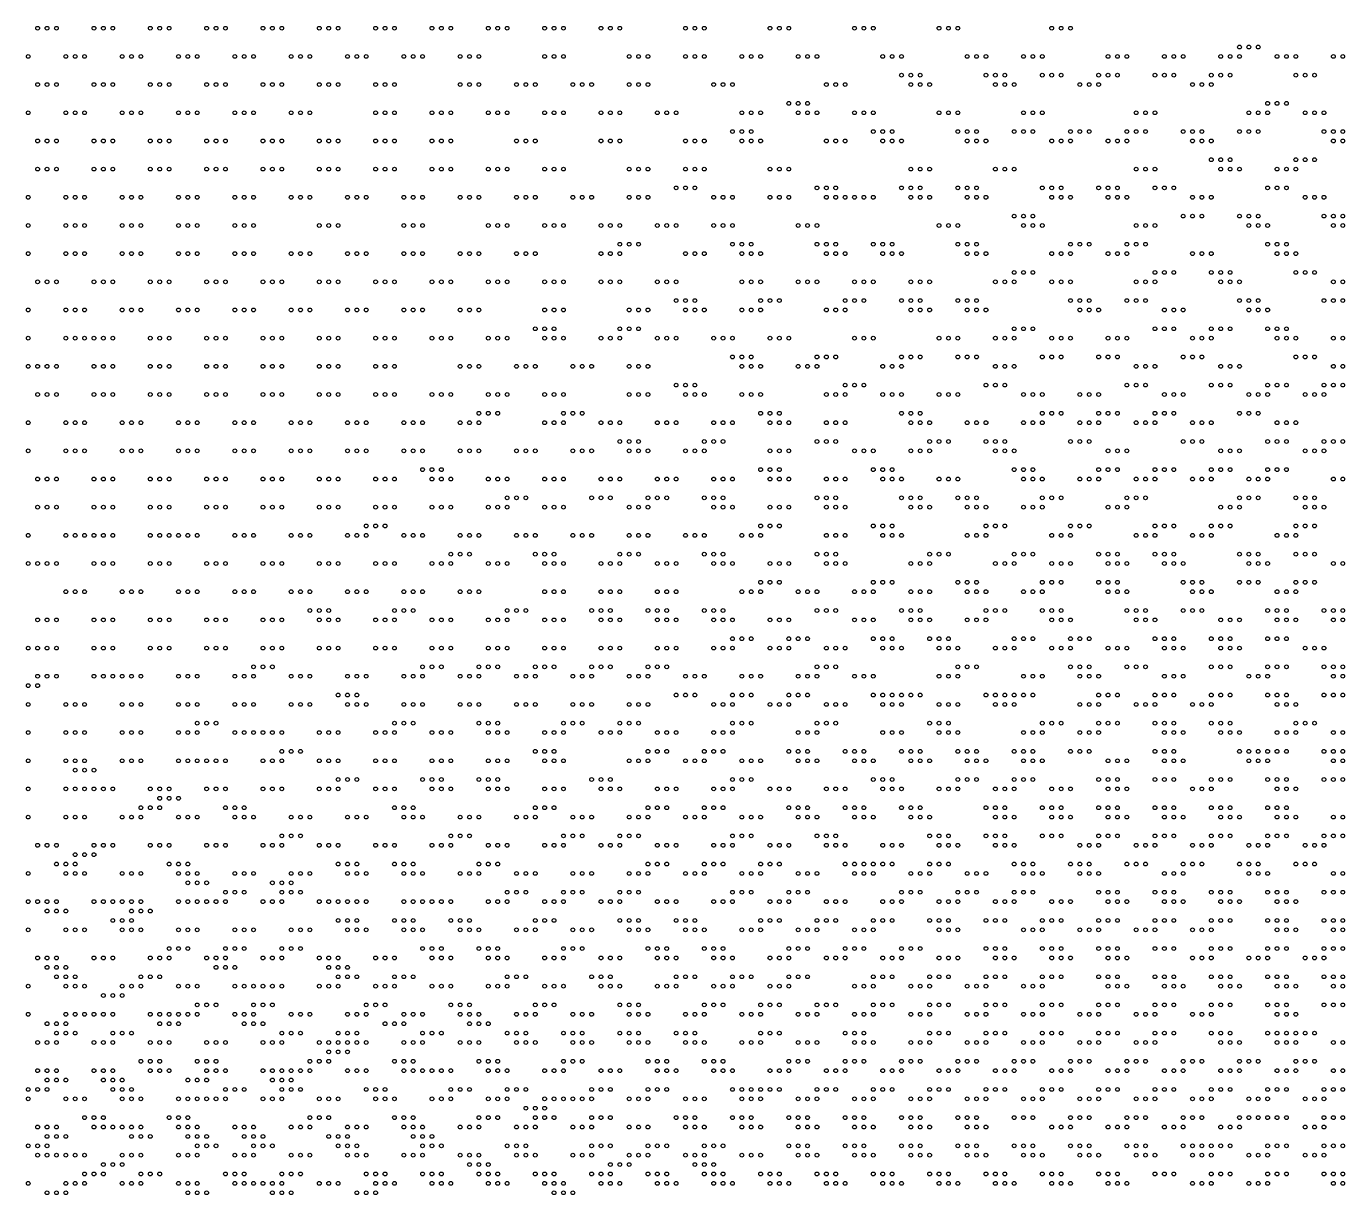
# Model space of a CAD drawing. Header units: millimetres. Extents: x 0 to 280, y 1 to 500.
# Drawn here: x 139.8 to 280.2, y 375.8 to 500.2 of the extents above; entities that cross this region are included whole.
import ezdxf

# ---------------------------------------------------------------- set-up
doc = ezdxf.new("R2010")
doc.units = ezdxf.units.MM
doc.layers.get('0').update_dxf_attribs({"linetype": 'CONTINUOUS'})

msp = doc.modelspace()

# ---------------------------------------------------------------- linework, layer by layer
for centre in [(141, 500), (142, 500), (143, 500), (147, 500), (148, 500), (149, 500), (153, 500), (154, 500), (155, 500), (159, 500), (160, 500), (161, 500), (165, 500), (166, 500), (167, 500), (171, 500), (172, 500), (173, 500), (177, 500), (178, 500), (179, 500), (183, 500), (184, 500), (185, 500), (189, 500), (190, 500), (191, 500), (195, 500), (196, 500), (197, 500), (201, 500), (202, 500), (203, 500), (210, 500), (211, 500), (212, 500), (219, 500), (220, 500), (221, 500), (228, 500), (229, 500), (230, 500), (237, 500), (238, 500), (239, 500), (249, 500), (250, 500), (251, 500), (140, 497), (144, 497), (145, 497), (146, 497), (150, 497), (151, 497), (152, 497), (156, 497), (157, 497), (158, 497), (162, 497), (163, 497), (164, 497), (168, 497), (169, 497), (170, 497), (174, 497), (175, 497), (176, 497), (180, 497), (181, 497), (182, 497), (186, 497), (187, 497), (188, 497), (195, 497), (196, 497), (197, 497), (204, 497), (205, 497), (206, 497), (210, 497), (211, 497), (212, 497), (216, 497), (217, 497), (218, 497), (222, 497), (223, 497), (224, 497), (231, 497), (232, 497), (233, 497), (240, 497), (241, 497), (242, 497), (246, 497), (247, 497), (248, 497), (255, 497), (256, 497), (257, 497), (261, 497), (262, 497), (263, 497), (267, 497), (268, 497), (269, 498), (269, 497), (270, 498), (271, 498), (273, 497), (274, 497), (275, 497), (279, 497), (280, 497), (233, 495), (234, 495), (235, 495), (242, 495), (243, 495), (244, 495), (248, 495), (249, 495), (250, 495), (254, 495), (255, 495), (256, 495), (260, 495), (261, 495), (262, 495), (266, 495), (267, 495), (268, 495), (275, 495), (276, 495), (277, 495), (141, 494), (142, 494), (143, 494), (147, 494), (148, 494), (149, 494), (153, 494), (154, 494), (155, 494), (159, 494), (160, 494), (161, 494), (165, 494), (166, 494), (167, 494), (171, 494), (172, 494), (173, 494), (177, 494), (178, 494), (179, 494), (186, 494), (187, 494), (188, 494), (192, 494), (193, 494), (194, 494), (198, 494), (199, 494), (200, 494), (204, 494), (205, 494), (206, 494), (213, 494), (214, 494), (215, 494), (225, 494), (226, 494), (227, 494), (234, 494), (235, 494), (236, 494), (243, 494), (244, 494), (245, 494), (252, 494), (253, 494), (254, 494), (264, 494), (265, 494), (266, 494), (221, 492), (222, 492), (223, 492), (272, 492), (273, 492), (274, 492), (140, 491), (144, 491), (145, 491), (146, 491), (150, 491), (151, 491), (152, 491), (156, 491), (157, 491), (158, 491), (162, 491), (163, 491), (164, 491), (168, 491), (169, 491), (170, 491), (177, 491), (178, 491), (179, 491), (183, 491), (184, 491), (185, 491), (189, 491), (190, 491), (191, 491), (195, 491), (196, 491), (197, 491), (201, 491), (202, 491), (203, 491), (207, 491), (208, 491), (209, 491), (216, 491), (217, 491), (218, 491), (222, 491), (223, 491), (224, 491), (228, 491), (229, 491), (230, 491), (237, 491), (238, 491), (239, 491), (246, 491), (247, 491), (248, 491), (258, 491), (259, 491), (260, 491), (270, 491), (271, 491), (272, 491), (276, 491), (277, 491), (278, 491), (215, 489), (216, 489), (217, 489), (230, 489), (231, 489), (232, 489), (239, 489), (240, 489), (241, 489), (245, 489), (246, 489), (247, 489), (251, 489), (252, 489), (253, 489), (257, 489), (258, 489), (259, 489), (263, 489), (264, 489), (265, 489), (269, 489), (270, 489), (271, 489), (278, 489), (279, 489), (280, 489), (141, 488), (142, 488), (143, 488), (147, 488), (148, 488), (149, 488), (153, 488), (154, 488), (155, 488), (159, 488), (160, 488), (161, 488), (165, 488), (166, 488), (167, 488), (171, 488), (172, 488), (173, 488), (177, 488), (178, 488), (179, 488), (183, 488), (184, 488), (185, 488), (192, 488), (193, 488), (194, 488), (201, 488), (202, 488), (203, 488), (210, 488), (211, 488), (212, 488), (216, 488), (217, 488), (218, 488), (225, 488), (226, 488), (227, 488), (231, 488), (232, 488), (233, 488), (240, 488), (241, 488), (242, 488), (249, 488), (250, 488), (251, 488), (255, 488), (256, 488), (257, 488), (264, 488), (265, 488), (266, 488), (279, 488), (280, 488), (266, 486), (267, 486), (268, 486), (275, 486), (276, 486), (277, 486), (141, 485), (142, 485), (143, 485), (147, 485), (148, 485), (149, 485), (153, 485), (154, 485), (155, 485), (159, 485), (160, 485), (161, 485), (165, 485), (166, 485), (167, 485), (171, 485), (172, 485), (173, 485), (177, 485), (178, 485), (179, 485), (183, 485), (184, 485), (185, 485), (189, 485), (190, 485), (191, 485), (195, 485), (196, 485), (197, 485), (204, 485), (205, 485), (206, 485), (210, 485), (211, 485), (212, 485), (219, 485), (220, 485), (221, 485), (234, 485), (235, 485), (236, 485), (243, 485), (244, 485), (245, 485), (258, 485), (259, 485), (260, 485), (267, 485), (268, 485), (269, 485), (273, 485), (274, 485), (275, 485), (209, 483), (210, 483), (211, 483), (224, 483), (225, 483), (226, 483), (233, 483), (234, 483), (235, 483), (239, 483), (240, 483), (241, 483), (248, 483), (249, 483), (250, 483), (254, 483), (255, 483), (256, 483), (260, 483), (261, 483), (262, 483), (272, 483), (273, 483), (274, 483), (140, 482), (144, 482), (145, 482), (146, 482), (150, 482), (151, 482), (152, 482), (156, 482), (157, 482), (158, 482), (162, 482), (163, 482), (164, 482), (168, 482), (169, 482), (170, 482), (174, 482), (175, 482), (176, 482), (180, 482), (181, 482), (182, 482), (186, 482), (187, 482), (188, 482), (192, 482), (193, 482), (194, 482), (198, 482), (199, 482), (200, 482), (204, 482), (205, 482), (206, 482), (213, 482), (214, 482), (215, 482), (219, 482), (220, 482), (221, 482), (225, 482), (226, 482), (227, 482), (228, 482), (229, 482), (230, 482), (234, 482), (235, 482), (236, 482), (240, 482), (241, 482), (242, 482), (249, 482), (250, 482), (251, 482), (255, 482), (256, 482), (257, 482), (264, 482), (265, 482), (266, 482), (276, 482), (277, 482), (278, 482), (245, 480), (246, 480), (247, 480), (263, 480), (264, 480), (265, 480), (269, 480), (270, 480), (271, 480), (278, 480), (279, 480), (280, 480), (140, 479), (144, 479), (145, 479), (146, 479), (150, 479), (151, 479), (152, 479), (156, 479), (157, 479), (158, 479), (162, 479), (163, 479), (164, 479), (171, 479), (172, 479), (173, 479), (180, 479), (181, 479), (182, 479), (189, 479), (190, 479), (191, 479), (195, 479), (196, 479), (197, 479), (201, 479), (202, 479), (203, 479), (207, 479), (208, 479), (209, 479), (213, 479), (214, 479), (215, 479), (222, 479), (223, 479), (224, 479), (237, 479), (238, 479), (239, 479), (246, 479), (247, 479), (248, 479), (258, 479), (259, 479), (260, 479), (270, 479), (271, 479), (272, 479), (279, 479), (280, 479), (140, 476), (144, 476), (145, 476), (146, 476), (150, 476), (151, 476), (152, 476), (156, 476), (157, 476), (158, 476), (162, 476), (163, 476), (164, 476), (168, 476), (169, 476), (170, 476), (174, 476), (175, 476), (176, 476), (180, 476), (181, 476), (182, 476), (186, 476), (187, 476), (188, 476), (192, 476), (193, 476), (194, 476), (201, 476), (202, 476), (203, 477), (203, 476), (204, 477), (205, 477), (210, 476), (211, 476), (212, 476), (215, 477), (216, 477), (216, 476), (217, 477), (217, 476), (218, 476), (224, 477), (225, 477), (225, 476), (226, 477), (226, 476), (227, 476), (230, 477), (231, 477), (231, 476), (232, 477), (232, 476), (233, 476), (239, 477), (240, 477), (240, 476), (241, 477), (241, 476), (242, 476), (249, 476), (250, 476), (251, 477), (251, 476), (252, 477), (253, 477), (255, 476), (256, 476), (257, 477), (257, 476), (258, 477), (259, 477), (264, 476), (265, 476), (266, 476), (272, 477), (273, 477), (273, 476), (274, 477), (274, 476), (275, 476), (141, 473), (142, 473), (143, 473), (147, 473), (148, 473), (149, 473), (153, 473), (154, 473), (155, 473), (159, 473), (160, 473), (161, 473), (165, 473), (166, 473), (167, 473), (171, 473), (172, 473), (173, 473), (177, 473), (178, 473), (179, 473), (183, 473), (184, 473), (185, 473), (189, 473), (190, 473), (191, 473), (195, 473), (196, 473), (197, 473), (201, 473), (202, 473), (203, 473), (207, 473), (208, 473), (209, 473), (216, 473), (217, 473), (218, 473), (222, 473), (223, 473), (224, 473), (228, 473), (229, 473), (230, 473), (234, 473), (235, 473), (236, 473), (243, 473), (244, 473), (245, 474), (245, 473), (246, 474), (247, 474), (249, 473), (250, 473), (251, 473), (258, 473), (259, 473), (260, 474), (260, 473), (261, 474), (262, 474), (266, 474), (267, 474), (267, 473), (268, 474), (268, 473), (269, 473), (275, 474), (276, 474), (277, 474), (279, 473), (280, 473), (209, 471), (210, 471), (211, 471), (218, 471), (219, 471), (220, 471), (227, 471), (228, 471), (229, 471), (233, 471), (234, 471), (235, 471), (239, 471), (240, 471), (241, 471), (251, 471), (252, 471), (253, 471), (257, 471), (258, 471), (259, 471), (269, 471), (270, 471), (271, 471), (278, 471), (279, 471), (280, 471), (140, 470), (144, 470), (145, 470), (146, 470), (150, 470), (151, 470), (152, 470), (156, 470), (157, 470), (158, 470), (162, 470), (163, 470), (164, 470), (168, 470), (169, 470), (170, 470), (174, 470), (175, 470), (176, 470), (180, 470), (181, 470), (182, 470), (186, 470), (187, 470), (188, 470), (195, 470), (196, 470), (197, 470), (204, 470), (205, 470), (206, 470), (210, 470), (211, 470), (212, 470), (216, 470), (217, 470), (218, 470), (225, 470), (226, 470), (227, 470), (234, 470), (235, 470), (236, 470), (240, 470), (241, 470), (242, 470), (252, 470), (253, 470), (254, 470), (261, 470), (262, 470), (263, 470), (270, 470), (271, 470), (272, 470), (194, 468), (195, 468), (196, 468), (203, 468), (204, 468), (205, 468), (245, 468), (246, 468), (247, 468), (260, 468), (261, 468), (262, 468), (266, 468), (267, 468), (268, 468), (272, 468), (273, 468), (274, 468), (140, 467), (144, 467), (145, 467), (146, 467), (147, 467), (148, 467), (149, 467), (153, 467), (154, 467), (155, 467), (159, 467), (160, 467), (161, 467), (165, 467), (166, 467), (167, 467), (171, 467), (172, 467), (173, 467), (177, 467), (178, 467), (179, 467), (183, 467), (184, 467), (185, 467), (189, 467), (190, 467), (191, 467), (195, 467), (196, 467), (197, 467), (201, 467), (202, 467), (203, 467), (207, 467), (208, 467), (209, 467), (213, 467), (214, 467), (215, 467), (219, 467), (220, 467), (221, 467), (228, 467), (229, 467), (230, 467), (237, 467), (238, 467), (239, 467), (243, 467), (244, 467), (245, 467), (249, 467), (250, 467), (251, 467), (255, 467), (256, 467), (257, 467), (264, 467), (265, 467), (266, 467), (273, 467), (274, 467), (275, 467), (279, 467), (280, 467), (215, 465), (216, 465), (217, 465), (224, 465), (225, 465), (226, 465), (233, 465), (234, 465), (235, 465), (239, 465), (240, 465), (241, 465), (248, 465), (249, 465), (250, 465), (254, 465), (255, 465), (256, 465), (263, 465), (264, 465), (265, 465), (275, 465), (276, 465), (277, 465), (140, 464), (141, 464), (142, 464), (143, 464), (147, 464), (148, 464), (149, 464), (153, 464), (154, 464), (155, 464), (159, 464), (160, 464), (161, 464), (165, 464), (166, 464), (167, 464), (171, 464), (172, 464), (173, 464), (177, 464), (178, 464), (179, 464), (186, 464), (187, 464), (188, 464), (192, 464), (193, 464), (194, 464), (198, 464), (199, 464), (200, 464), (204, 464), (205, 464), (206, 464), (216, 464), (217, 464), (218, 464), (222, 464), (223, 464), (224, 464), (231, 464), (232, 464), (233, 464), (243, 464), (244, 464), (245, 464), (258, 464), (259, 464), (260, 464), (267, 464), (268, 464), (269, 464), (279, 464), (280, 464), (209, 462), (210, 462), (211, 462), (227, 462), (228, 462), (229, 462), (242, 462), (243, 462), (244, 462), (257, 462), (258, 462), (259, 462), (266, 462), (267, 462), (268, 462), (272, 462), (273, 462), (274, 462), (278, 462), (279, 462), (280, 462), (141, 461), (142, 461), (143, 461), (147, 461), (148, 461), (149, 461), (153, 461), (154, 461), (155, 461), (159, 461), (160, 461), (161, 461), (165, 461), (166, 461), (167, 461), (171, 461), (172, 461), (173, 461), (177, 461), (178, 461), (179, 461), (183, 461), (184, 461), (185, 461), (189, 461), (190, 461), (191, 461), (195, 461), (196, 461), (197, 461), (204, 461), (205, 461), (206, 461), (210, 461), (211, 461), (212, 461), (216, 461), (217, 461), (218, 461), (225, 461), (226, 461), (227, 461), (231, 461), (232, 461), (233, 461), (237, 461), (238, 461), (239, 461), (246, 461), (247, 461), (248, 461), (252, 461), (253, 461), (254, 461), (261, 461), (262, 461), (263, 461), (270, 461), (271, 461), (272, 461), (276, 461), (277, 461), (278, 461), (188, 459), (189, 459), (190, 459), (197, 459), (198, 459), (199, 459), (218, 459), (219, 459), (220, 459), (233, 459), (234, 459), (235, 459), (248, 459), (249, 459), (250, 459), (254, 459), (255, 459), (256, 459), (260, 459), (261, 459), (262, 459), (269, 459), (270, 459), (271, 459), (140, 458), (144, 458), (145, 458), (146, 458), (150, 458), (151, 458), (152, 458), (156, 458), (157, 458), (158, 458), (162, 458), (163, 458), (164, 458), (168, 458), (169, 458), (170, 458), (174, 458), (175, 458), (176, 458), (180, 458), (181, 458), (182, 458), (186, 458), (187, 458), (188, 458), (195, 458), (196, 458), (197, 458), (201, 458), (202, 458), (203, 458), (207, 458), (208, 458), (209, 458), (213, 458), (214, 458), (215, 458), (219, 458), (220, 458), (221, 458), (225, 458), (226, 458), (227, 458), (234, 458), (235, 458), (236, 458), (240, 458), (241, 458), (242, 458), (246, 458), (247, 458), (248, 458), (252, 458), (253, 458), (254, 458), (258, 458), (259, 458), (260, 458), (264, 458), (265, 458), (266, 458), (273, 458), (274, 458), (275, 458), (140, 455), (144, 455), (145, 455), (146, 455), (150, 455), (151, 455), (152, 455), (156, 455), (157, 455), (158, 455), (162, 455), (163, 455), (164, 455), (168, 455), (169, 455), (170, 455), (174, 455), (175, 455), (176, 455), (180, 455), (181, 455), (182, 455), (186, 455), (187, 455), (188, 455), (192, 455), (193, 455), (194, 455), (198, 455), (199, 455), (200, 455), (203, 456), (204, 456), (204, 455), (205, 456), (205, 455), (206, 455), (210, 455), (211, 455), (212, 456), (212, 455), (213, 456), (214, 456), (219, 455), (220, 455), (221, 455), (224, 456), (225, 456), (226, 456), (228, 455), (229, 455), (230, 455), (234, 455), (235, 455), (236, 456), (236, 455), (237, 456), (238, 456), (242, 456), (243, 456), (243, 455), (244, 456), (244, 455), (245, 455), (251, 456), (252, 456), (253, 456), (255, 455), (256, 455), (257, 455), (263, 456), (264, 456), (265, 456), (267, 455), (268, 455), (269, 455), (272, 456), (273, 456), (274, 456), (276, 455), (277, 455), (278, 456), (278, 455), (279, 456), (280, 456), (141, 452), (142, 452), (143, 452), (147, 452), (148, 452), (149, 452), (153, 452), (154, 452), (155, 452), (159, 452), (160, 452), (161, 452), (165, 452), (166, 452), (167, 452), (171, 452), (172, 452), (173, 452), (177, 452), (178, 452), (179, 452), (182, 453), (183, 453), (183, 452), (184, 453), (184, 452), (185, 452), (189, 452), (190, 452), (191, 452), (195, 452), (196, 452), (197, 452), (201, 452), (202, 452), (203, 452), (207, 452), (208, 452), (209, 452), (213, 452), (214, 452), (215, 452), (218, 453), (219, 453), (219, 452), (220, 453), (220, 452), (221, 452), (225, 452), (226, 452), (227, 452), (230, 453), (231, 453), (231, 452), (232, 453), (232, 452), (233, 452), (237, 452), (238, 452), (239, 452), (245, 453), (246, 453), (246, 452), (247, 453), (247, 452), (248, 452), (252, 452), (253, 452), (254, 453), (254, 452), (255, 453), (256, 453), (258, 452), (259, 452), (260, 453), (260, 452), (261, 453), (262, 453), (264, 452), (265, 452), (266, 453), (266, 452), (267, 453), (268, 453), (270, 452), (271, 452), (272, 453), (272, 452), (273, 453), (274, 453), (279, 452), (280, 452), (191, 450), (192, 450), (193, 450), (200, 450), (201, 450), (202, 450), (206, 450), (207, 450), (208, 450), (212, 450), (213, 450), (214, 450), (224, 450), (225, 450), (226, 450), (233, 450), (234, 450), (235, 450), (239, 450), (240, 450), (241, 450), (248, 450), (249, 450), (250, 450), (257, 450), (258, 450), (259, 450), (269, 450), (270, 450), (271, 450), (275, 450), (276, 450), (277, 450), (141, 449), (142, 449), (143, 449), (147, 449), (148, 449), (149, 449), (153, 449), (154, 449), (155, 449), (159, 449), (160, 449), (161, 449), (165, 449), (166, 449), (167, 449), (171, 449), (172, 449), (173, 449), (177, 449), (178, 449), (179, 449), (183, 449), (184, 449), (185, 449), (189, 449), (190, 449), (191, 449), (195, 449), (196, 449), (197, 449), (204, 449), (205, 449), (206, 449), (213, 449), (214, 449), (215, 449), (219, 449), (220, 449), (221, 449), (225, 449), (226, 449), (227, 449), (234, 449), (235, 449), (236, 449), (240, 449), (241, 449), (242, 449), (246, 449), (247, 449), (248, 449), (255, 449), (256, 449), (257, 449), (267, 449), (268, 449), (269, 449), (276, 449), (277, 449), (278, 449), (176, 447), (177, 447), (178, 447), (218, 447), (219, 447), (220, 447), (230, 447), (231, 447), (232, 447), (242, 447), (243, 447), (244, 447), (251, 447), (252, 447), (253, 447), (260, 447), (261, 447), (262, 447), (266, 447), (267, 447), (268, 447), (275, 447), (276, 447), (277, 447), (140, 446), (144, 446), (145, 446), (146, 446), (147, 446), (148, 446), (149, 446), (153, 446), (154, 446), (155, 446), (156, 446), (157, 446), (158, 446), (162, 446), (163, 446), (164, 446), (168, 446), (169, 446), (170, 446), (174, 446), (175, 446), (176, 446), (180, 446), (181, 446), (182, 446), (186, 446), (187, 446), (188, 446), (192, 446), (193, 446), (194, 446), (198, 446), (199, 446), (200, 446), (204, 446), (205, 446), (206, 446), (210, 446), (211, 446), (212, 446), (216, 446), (217, 446), (218, 446), (225, 446), (226, 446), (227, 446), (231, 446), (232, 446), (233, 446), (240, 446), (241, 446), (242, 446), (249, 446), (250, 446), (251, 446), (258, 446), (259, 446), (260, 446), (264, 446), (265, 446), (266, 446), (273, 446), (274, 446), (275, 446), (185, 444), (186, 444), (187, 444), (194, 444), (195, 444), (196, 444), (203, 444), (204, 444), (205, 444), (212, 444), (213, 444), (214, 444), (224, 444), (225, 444), (226, 444), (236, 444), (237, 444), (238, 444), (245, 444), (246, 444), (247, 444), (254, 444), (255, 444), (256, 444), (260, 444), (261, 444), (262, 444), (269, 444), (270, 444), (271, 444), (275, 444), (276, 444), (277, 444), (140, 443), (141, 443), (142, 443), (143, 443), (147, 443), (148, 443), (149, 443), (153, 443), (154, 443), (155, 443), (159, 443), (160, 443), (161, 443), (165, 443), (166, 443), (167, 443), (171, 443), (172, 443), (173, 443), (177, 443), (178, 443), (179, 443), (183, 443), (184, 443), (185, 443), (189, 443), (190, 443), (191, 443), (195, 443), (196, 443), (197, 443), (201, 443), (202, 443), (203, 443), (207, 443), (208, 443), (209, 443), (213, 443), (214, 443), (215, 443), (219, 443), (220, 443), (221, 443), (225, 443), (226, 443), (227, 443), (234, 443), (235, 443), (236, 443), (243, 443), (244, 443), (245, 443), (249, 443), (250, 443), (251, 443), (255, 443), (256, 443), (257, 443), (261, 443), (262, 443), (263, 443), (270, 443), (271, 443), (272, 443), (279, 443), (280, 443), (218, 441), (219, 441), (220, 441), (230, 441), (231, 441), (232, 441), (239, 441), (240, 441), (241, 441), (248, 441), (249, 441), (250, 441), (254, 441), (255, 441), (256, 441), (263, 441), (264, 441), (265, 441), (269, 441), (270, 441), (271, 441), (275, 441), (276, 441), (277, 441), (144, 440), (145, 440), (146, 440), (150, 440), (151, 440), (152, 440), (156, 440), (157, 440), (158, 440), (162, 440), (163, 440), (164, 440), (168, 440), (169, 440), (170, 440), (174, 440), (175, 440), (176, 440), (180, 440), (181, 440), (182, 440), (186, 440), (187, 440), (188, 440), (195, 440), (196, 440), (197, 440), (201, 440), (202, 440), (203, 440), (207, 440), (208, 440), (209, 440), (216, 440), (217, 440), (218, 440), (222, 440), (223, 440), (224, 440), (228, 440), (229, 440), (230, 440), (234, 440), (235, 440), (236, 440), (240, 440), (241, 440), (242, 440), (246, 440), (247, 440), (248, 440), (255, 440), (256, 440), (257, 440), (264, 440), (265, 440), (266, 440), (273, 440), (274, 440), (275, 440), (170, 438), (171, 438), (172, 438), (179, 438), (180, 438), (181, 438), (191, 438), (192, 438), (193, 438), (200, 438), (201, 438), (202, 438), (206, 438), (207, 438), (208, 438), (212, 438), (213, 438), (214, 438), (224, 438), (225, 438), (226, 438), (233, 438), (234, 438), (235, 438), (242, 438), (243, 438), (244, 438), (248, 438), (249, 438), (250, 438), (257, 438), (258, 438), (259, 438), (263, 438), (264, 438), (265, 438), (272, 438), (273, 438), (274, 438), (278, 438), (279, 438), (280, 438), (141, 437), (142, 437), (143, 437), (147, 437), (148, 437), (149, 437), (153, 437), (154, 437), (155, 437), (159, 437), (160, 437), (161, 437), (165, 437), (166, 437), (167, 437), (171, 437), (172, 437), (173, 437), (177, 437), (178, 437), (179, 437), (183, 437), (184, 437), (185, 437), (189, 437), (190, 437), (191, 437), (195, 437), (196, 437), (197, 437), (201, 437), (202, 437), (203, 437), (207, 437), (208, 437), (209, 437), (213, 437), (214, 437), (215, 437), (219, 437), (220, 437), (221, 437), (228, 437), (229, 437), (230, 437), (234, 437), (235, 437), (236, 437), (240, 437), (241, 437), (242, 437), (249, 437), (250, 437), (251, 437), (258, 437), (259, 437), (260, 437), (267, 437), (268, 437), (269, 437), (273, 437), (274, 437), (275, 437), (279, 437), (280, 437), (140, 434), (141, 434), (142, 434), (143, 434), (147, 434), (148, 434), (149, 434), (153, 434), (154, 434), (155, 434), (159, 434), (160, 434), (161, 434), (165, 434), (166, 434), (167, 434), (171, 434), (172, 434), (173, 434), (177, 434), (178, 434), (179, 434), (183, 434), (184, 434), (185, 434), (189, 434), (190, 434), (191, 434), (195, 434), (196, 434), (197, 434), (201, 434), (202, 434), (203, 434), (207, 434), (208, 434), (209, 434), (213, 434), (214, 434), (215, 435), (215, 434), (216, 435), (217, 435), (219, 434), (220, 434), (221, 435), (221, 434), (222, 435), (223, 435), (225, 434), (226, 434), (227, 434), (230, 435), (231, 435), (231, 434), (232, 435), (232, 434), (233, 434), (236, 435), (237, 435), (237, 434), (238, 435), (238, 434), (239, 434), (243, 434), (244, 434), (245, 435), (245, 434), (246, 435), (247, 435), (249, 434), (250, 434), (251, 435), (251, 434), (252, 435), (253, 435), (255, 434), (256, 434), (257, 434), (260, 435), (261, 435), (261, 434), (262, 435), (262, 434), (263, 434), (266, 435), (267, 435), (267, 434), (268, 435), (268, 434), (269, 434), (272, 435), (273, 435), (274, 435), (276, 434), (277, 434), (278, 434), (141, 431), (142, 431), (143, 431), (147, 431), (148, 431), (149, 431), (150, 431), (151, 431), (152, 431), (156, 431), (157, 431), (158, 431), (162, 431), (163, 431), (164, 432), (164, 431), (165, 432), (166, 432), (168, 431), (169, 431), (170, 431), (174, 431), (175, 431), (176, 431), (180, 431), (181, 431), (182, 432), (182, 431), (183, 432), (184, 432), (186, 431), (187, 431), (188, 432), (188, 431), (189, 432), (190, 432), (192, 431), (193, 431), (194, 432), (194, 431), (195, 432), (196, 432), (198, 431), (199, 431), (200, 432), (200, 431), (201, 432), (202, 432), (204, 431), (205, 431), (206, 432), (206, 431), (207, 432), (208, 432), (210, 431), (211, 431), (212, 431), (216, 431), (217, 431), (218, 431), (222, 431), (223, 431), (224, 432), (224, 431), (225, 432), (226, 432), (228, 431), (229, 431), (230, 431), (237, 431), (238, 431), (239, 432), (239, 431), (240, 432), (241, 432), (246, 431), (247, 431), (248, 431), (251, 432), (252, 432), (252, 431), (253, 432), (253, 431), (254, 431), (257, 432), (258, 432), (259, 432), (261, 431), (262, 431), (263, 431), (266, 432), (267, 432), (268, 432), (270, 431), (271, 431), (272, 432), (272, 431), (273, 432), (274, 432), (278, 432), (279, 432), (279, 431), (280, 432), (280, 431), (140, 430), (141, 430), (173, 429), (174, 429), (175, 429), (209, 429), (210, 429), (211, 429), (215, 429), (216, 429), (217, 429), (221, 429), (222, 429), (223, 429), (230, 429), (231, 429), (232, 429), (233, 429), (234, 429), (235, 429), (242, 429), (243, 429), (244, 429), (245, 429), (246, 429), (247, 429), (254, 429), (255, 429), (256, 429), (260, 429), (261, 429), (262, 429), (266, 429), (267, 429), (268, 429), (272, 429), (273, 429), (274, 429), (278, 429), (279, 429), (280, 429), (140, 428), (144, 428), (145, 428), (146, 428), (150, 428), (151, 428), (152, 428), (156, 428), (157, 428), (158, 428), (162, 428), (163, 428), (164, 428), (168, 428), (169, 428), (170, 428), (174, 428), (175, 428), (176, 428), (180, 428), (181, 428), (182, 428), (186, 428), (187, 428), (188, 428), (192, 428), (193, 428), (194, 428), (198, 428), (199, 428), (200, 428), (204, 428), (205, 428), (206, 428), (213, 428), (214, 428), (215, 428), (219, 428), (220, 428), (221, 428), (225, 428), (226, 428), (227, 428), (231, 428), (232, 428), (233, 428), (237, 428), (238, 428), (239, 428), (243, 428), (244, 428), (245, 428), (252, 428), (253, 428), (254, 428), (258, 428), (259, 428), (260, 428), (264, 428), (265, 428), (266, 428), (273, 428), (274, 428), (275, 428), (158, 426), (159, 426), (160, 426), (179, 426), (180, 426), (181, 426), (188, 426), (189, 426), (190, 426), (197, 426), (198, 426), (199, 426), (203, 426), (204, 426), (205, 426), (215, 426), (216, 426), (217, 426), (224, 426), (225, 426), (226, 426), (236, 426), (237, 426), (238, 426), (248, 426), (249, 426), (250, 426), (254, 426), (255, 426), (256, 426), (260, 426), (261, 426), (262, 426), (266, 426), (267, 426), (268, 426), (275, 426), (276, 426), (277, 426), (140, 425), (144, 425), (145, 425), (146, 425), (150, 425), (151, 425), (152, 425), (156, 425), (157, 425), (158, 425), (162, 425), (163, 425), (164, 425), (165, 425), (166, 425), (167, 425), (171, 425), (172, 425), (173, 425), (177, 425), (178, 425), (179, 425), (183, 425), (184, 425), (185, 425), (189, 425), (190, 425), (191, 425), (195, 425), (196, 425), (197, 425), (201, 425), (202, 425), (203, 425), (207, 425), (208, 425), (209, 425), (213, 425), (214, 425), (215, 425), (222, 425), (223, 425), (224, 425), (231, 425), (232, 425), (233, 425), (237, 425), (238, 425), (239, 425), (246, 425), (247, 425), (248, 425), (252, 425), (253, 425), (254, 425), (261, 425), (262, 425), (263, 425), (267, 425), (268, 425), (269, 425), (273, 425), (274, 425), (275, 425), (279, 425), (280, 425), (167, 423), (168, 423), (169, 423), (194, 423), (195, 423), (196, 423), (206, 423), (207, 423), (208, 423), (212, 423), (213, 423), (214, 423), (221, 423), (222, 423), (223, 423), (227, 423), (228, 423), (229, 423), (233, 423), (234, 423), (235, 423), (239, 423), (240, 423), (241, 423), (245, 423), (246, 423), (247, 423), (251, 423), (252, 423), (253, 423), (260, 423), (261, 423), (262, 423), (269, 423), (270, 423), (271, 423), (272, 423), (273, 423), (274, 423), (278, 423), (279, 423), (280, 423), (140, 422), (144, 422), (145, 422), (145, 421), (146, 422), (146, 421), (147, 421), (150, 422), (151, 422), (152, 422), (156, 422), (157, 422), (158, 422), (159, 422), (160, 422), (161, 422), (165, 422), (166, 422), (167, 422), (171, 422), (172, 422), (173, 422), (177, 422), (178, 422), (179, 422), (183, 422), (184, 422), (185, 422), (189, 422), (190, 422), (191, 422), (195, 422), (196, 422), (197, 422), (204, 422), (205, 422), (206, 422), (210, 422), (211, 422), (212, 422), (216, 422), (217, 422), (218, 422), (222, 422), (223, 422), (224, 422), (228, 422), (229, 422), (230, 422), (234, 422), (235, 422), (236, 422), (240, 422), (241, 422), (242, 422), (246, 422), (247, 422), (248, 422), (255, 422), (256, 422), (257, 422), (261, 422), (262, 422), (263, 422), (270, 422), (271, 422), (272, 422), (279, 422), (280, 422), (173, 420), (174, 420), (175, 420), (182, 420), (183, 420), (184, 420), (188, 420), (189, 420), (190, 420), (200, 420), (201, 420), (202, 420), (215, 420), (216, 420), (217, 420), (230, 420), (231, 420), (232, 420), (239, 420), (240, 420), (241, 420), (245, 420), (246, 420), (247, 420), (254, 420), (255, 420), (256, 420), (260, 420), (261, 420), (262, 420), (266, 420), (267, 420), (268, 420), (272, 420), (273, 420), (274, 420), (278, 420), (279, 420), (280, 420), (140, 419), (144, 419), (145, 419), (146, 419), (147, 419), (148, 419), (149, 419), (153, 419), (154, 419), (155, 419), (159, 419), (160, 419), (161, 419), (165, 419), (166, 419), (167, 419), (171, 419), (172, 419), (173, 419), (177, 419), (178, 419), (179, 419), (183, 419), (184, 419), (185, 419), (189, 419), (190, 419), (191, 419), (195, 419), (196, 419), (197, 419), (201, 419), (202, 419), (203, 419), (207, 419), (208, 419), (209, 419), (213, 419), (214, 419), (215, 419), (219, 419), (220, 419), (221, 419), (225, 419), (226, 419), (227, 419), (231, 419), (232, 419), (233, 419), (237, 419), (238, 419), (239, 419), (243, 419), (244, 419), (245, 419), (249, 419), (250, 419), (251, 419), (255, 419), (256, 419), (257, 419), (264, 419), (265, 419), (266, 419), (273, 419), (274, 419), (275, 419), (152, 417), (153, 417), (154, 418), (154, 417), (155, 418), (156, 418), (161, 417), (162, 417), (163, 417), (179, 417), (180, 417), (181, 417), (194, 417), (195, 417), (196, 417), (206, 417), (207, 417), (208, 417), (212, 417), (213, 417), (214, 417), (221, 417), (222, 417), (223, 417), (227, 417), (228, 417), (229, 417), (233, 417), (234, 417), (235, 417), (242, 417), (243, 417), (244, 417), (248, 417), (249, 417), (250, 417), (254, 417), (255, 417), (256, 417), (260, 417), (261, 417), (262, 417), (266, 417), (267, 417), (268, 417), (272, 417), (273, 417), (274, 417), (140, 416), (144, 416), (145, 416), (146, 416), (150, 416), (151, 416), (152, 416), (156, 416), (157, 416), (158, 416), (162, 416), (163, 416), (164, 416), (168, 416), (169, 416), (170, 416), (174, 416), (175, 416), (176, 416), (180, 416), (181, 416), (182, 416), (186, 416), (187, 416), (188, 416), (192, 416), (193, 416), (194, 416), (198, 416), (199, 416), (200, 416), (204, 416), (205, 416), (206, 416), (210, 416), (211, 416), (212, 416), (216, 416), (217, 416), (218, 416), (222, 416), (223, 416), (224, 416), (228, 416), (229, 416), (230, 416), (234, 416), (235, 416), (236, 416), (243, 416), (244, 416), (245, 416), (249, 416), (250, 416), (251, 416), (255, 416), (256, 416), (257, 416), (261, 416), (262, 416), (263, 416), (267, 416), (268, 416), (269, 416), (273, 416), (274, 416), (275, 416), (279, 416), (280, 416), (167, 414), (168, 414), (169, 414), (185, 414), (186, 414), (187, 414), (197, 414), (198, 414), (199, 414), (203, 414), (204, 414), (205, 414), (215, 414), (216, 414), (217, 414), (224, 414), (225, 414), (226, 414), (236, 414), (237, 414), (238, 414), (242, 414), (243, 414), (244, 414), (248, 414), (249, 414), (250, 414), (254, 414), (255, 414), (256, 414), (260, 414), (261, 414), (262, 414), (266, 414), (267, 414), (268, 414), (272, 414), (273, 414), (274, 414), (278, 414), (279, 414), (280, 414), (141, 413), (142, 413), (143, 413), (147, 413), (148, 413), (149, 413), (153, 413), (154, 413), (155, 413), (159, 413), (160, 413), (161, 413), (165, 413), (166, 413), (167, 413), (171, 413), (172, 413), (173, 413), (177, 413), (178, 413), (179, 413), (183, 413), (184, 413), (185, 413), (189, 413), (190, 413), (191, 413), (195, 413), (196, 413), (197, 413), (201, 413), (202, 413), (203, 413), (207, 413), (208, 413), (209, 413), (213, 413), (214, 413), (215, 413), (219, 413), (220, 413), (221, 413), (225, 413), (226, 413), (227, 413), (231, 413), (232, 413), (233, 413), (237, 413), (238, 413), (239, 413), (243, 413), (244, 413), (245, 413), (252, 413), (253, 413), (254, 413), (258, 413), (259, 413), (260, 413), (264, 413), (265, 413), (266, 413), (270, 413), (271, 413), (272, 413), (276, 413), (277, 413), (278, 413), (145, 412), (146, 412), (147, 412), (140, 410), (143, 411), (144, 411), (144, 410), (145, 411), (145, 410), (146, 410), (150, 410), (151, 410), (152, 410), (155, 411), (156, 411), (156, 410), (157, 411), (157, 410), (158, 410), (162, 410), (163, 410), (164, 410), (168, 410), (169, 410), (170, 410), (173, 411), (174, 411), (174, 410), (175, 411), (175, 410), (176, 410), (179, 411), (180, 411), (180, 410), (181, 411), (181, 410), (182, 410), (186, 410), (187, 410), (188, 411), (188, 410), (189, 411), (190, 411), (192, 410), (193, 410), (194, 410), (198, 410), (199, 410), (200, 410), (204, 410), (205, 410), (206, 411), (206, 410), (207, 411), (208, 411), (210, 410), (211, 410), (212, 411), (212, 410), (213, 411), (214, 411), (216, 410), (217, 410), (218, 411), (218, 410), (219, 411), (220, 411), (222, 410), (223, 410), (224, 410), (227, 411), (228, 411), (228, 410), (229, 411), (229, 410), (230, 411), (230, 410), (231, 411), (232, 411), (234, 410), (235, 410), (236, 411), (236, 410), (237, 411), (238, 411), (240, 410), (241, 410), (242, 410), (245, 411), (246, 411), (246, 410), (247, 411), (247, 410), (248, 410), (251, 411), (252, 411), (252, 410), (253, 411), (253, 410), (254, 410), (257, 411), (258, 411), (259, 411), (261, 410), (262, 410), (263, 411), (263, 410), (264, 411), (265, 411), (269, 411), (270, 411), (270, 410), (271, 411), (271, 410), (272, 410), (275, 411), (276, 411), (277, 411), (279, 410), (280, 410), (157, 409), (158, 409), (159, 409), (166, 409), (167, 409), (168, 409), (140, 407), (141, 407), (142, 407), (143, 407), (147, 407), (148, 407), (149, 407), (150, 407), (151, 407), (152, 407), (156, 407), (157, 407), (158, 407), (159, 407), (160, 407), (161, 408), (161, 407), (162, 408), (163, 408), (165, 407), (166, 407), (167, 408), (167, 407), (168, 408), (169, 408), (171, 407), (172, 407), (173, 407), (174, 407), (175, 407), (176, 407), (180, 407), (181, 407), (182, 407), (183, 407), (184, 407), (185, 407), (189, 407), (190, 407), (191, 408), (191, 407), (192, 408), (193, 408), (195, 407), (196, 407), (197, 408), (197, 407), (198, 408), (199, 408), (201, 407), (202, 407), (203, 408), (203, 407), (204, 408), (205, 408), (207, 407), (208, 407), (209, 407), (213, 407), (214, 407), (215, 408), (215, 407), (216, 408), (217, 408), (219, 407), (220, 407), (221, 408), (221, 407), (222, 408), (223, 408), (225, 407), (226, 407), (227, 407), (231, 407), (232, 407), (233, 408), (233, 407), (234, 408), (235, 408), (237, 407), (238, 407), (239, 408), (239, 407), (240, 408), (241, 408), (243, 407), (244, 407), (245, 408), (245, 407), (246, 408), (247, 408), (249, 407), (250, 407), (251, 407), (254, 408), (255, 408), (255, 407), (256, 408), (256, 407), (257, 407), (260, 408), (261, 408), (261, 407), (262, 408), (262, 407), (263, 407), (266, 408), (267, 408), (267, 407), (268, 408), (268, 407), (269, 407), (272, 408), (273, 408), (273, 407), (274, 408), (274, 407), (275, 407), (278, 408), (279, 408), (280, 408), (142, 406), (143, 406), (144, 406), (151, 406), (152, 406), (153, 406), (149, 405), (150, 405), (151, 405), (173, 405), (174, 405), (175, 405), (179, 405), (180, 405), (181, 405), (185, 405), (186, 405), (187, 405), (194, 405), (195, 405), (196, 405), (203, 405), (204, 405), (205, 405), (209, 405), (210, 405), (211, 405), (218, 405), (219, 405), (220, 405), (224, 405), (225, 405), (226, 405), (230, 405), (231, 405), (232, 405), (236, 405), (237, 405), (238, 405), (242, 405), (243, 405), (244, 405), (248, 405), (249, 405), (250, 405), (254, 405), (255, 405), (256, 405), (260, 405), (261, 405), (262, 405), (266, 405), (267, 405), (268, 405), (272, 405), (273, 405), (274, 405), (278, 405), (279, 405), (280, 405), (140, 404), (144, 404), (145, 404), (146, 404), (150, 404), (151, 404), (152, 404), (156, 404), (157, 404), (158, 404), (162, 404), (163, 404), (164, 404), (168, 404), (169, 404), (170, 404), (174, 404), (175, 404), (176, 404), (180, 404), (181, 404), (182, 404), (186, 404), (187, 404), (188, 404), (192, 404), (193, 404), (194, 404), (198, 404), (199, 404), (200, 404), (204, 404), (205, 404), (206, 404), (210, 404), (211, 404), (212, 404), (216, 404), (217, 404), (218, 404), (222, 404), (223, 404), (224, 404), (228, 404), (229, 404), (230, 404), (237, 404), (238, 404), (239, 404), (246, 404), (247, 404), (248, 404), (252, 404), (253, 404), (254, 404), (258, 404), (259, 404), (260, 404), (264, 404), (265, 404), (266, 404), (273, 404), (274, 404), (275, 404), (279, 404), (280, 404), (155, 402), (156, 402), (157, 402), (161, 402), (162, 402), (163, 402), (167, 402), (168, 402), (169, 402), (182, 402), (183, 402), (184, 402), (188, 402), (189, 402), (190, 402), (197, 402), (198, 402), (199, 402), (206, 402), (207, 402), (208, 402), (212, 402), (213, 402), (214, 402), (221, 402), (222, 402), (223, 402), (227, 402), (228, 402), (229, 402), (233, 402), (234, 402), (235, 402), (242, 402), (243, 402), (244, 402), (248, 402), (249, 402), (250, 402), (254, 402), (255, 402), (256, 402), (260, 402), (261, 402), (262, 402), (266, 402), (267, 402), (268, 402), (272, 402), (273, 402), (274, 402), (278, 402), (279, 402), (280, 402), (141, 401), (142, 401), (142, 400), (143, 401), (143, 400), (144, 400), (147, 401), (148, 401), (149, 401), (153, 401), (154, 401), (155, 401), (159, 401), (160, 401), (160, 400), (161, 401), (161, 400), (162, 400), (165, 401), (166, 401), (167, 401), (171, 401), (172, 401), (172, 400), (173, 401), (173, 400), (174, 400), (177, 401), (178, 401), (179, 401), (183, 401), (184, 401), (185, 401), (189, 401), (190, 401), (191, 401), (195, 401), (196, 401), (197, 401), (201, 401), (202, 401), (203, 401), (207, 401), (208, 401), (209, 401), (213, 401), (214, 401), (215, 401), (219, 401), (220, 401), (221, 401), (225, 401), (226, 401), (227, 401), (231, 401), (232, 401), (233, 401), (237, 401), (238, 401), (239, 401), (243, 401), (244, 401), (245, 401), (249, 401), (250, 401), (251, 401), (255, 401), (256, 401), (257, 401), (264, 401), (265, 401), (266, 401), (270, 401), (271, 401), (272, 401), (276, 401), (277, 401), (278, 401), (143, 399), (144, 399), (145, 399), (152, 399), (153, 399), (154, 399), (173, 399), (174, 399), (175, 399), (179, 399), (180, 399), (181, 399), (191, 399), (192, 399), (193, 399), (200, 399), (201, 399), (202, 399), (209, 399), (210, 399), (211, 399), (215, 399), (216, 399), (217, 399), (221, 399), (222, 399), (223, 399), (230, 399), (231, 399), (232, 399), (236, 399), (237, 399), (238, 399), (242, 399), (243, 399), (244, 399), (248, 399), (249, 399), (250, 399), (254, 399), (255, 399), (256, 399), (260, 399), (261, 399), (262, 399), (266, 399), (267, 399), (268, 399), (272, 399), (273, 399), (274, 399), (278, 399), (279, 399), (280, 399), (140, 398), (144, 398), (145, 398), (146, 398), (150, 398), (151, 398), (152, 398), (156, 398), (157, 398), (158, 398), (162, 398), (163, 398), (164, 398), (165, 398), (166, 398), (167, 398), (171, 398), (172, 398), (173, 398), (177, 398), (178, 398), (179, 398), (183, 398), (184, 398), (185, 398), (189, 398), (190, 398), (191, 398), (195, 398), (196, 398), (197, 398), (201, 398), (202, 398), (203, 398), (207, 398), (208, 398), (209, 398), (213, 398), (214, 398), (215, 398), (219, 398), (220, 398), (221, 398), (228, 398), (229, 398), (230, 398), (234, 398), (235, 398), (236, 398), (240, 398), (241, 398), (242, 398), (246, 398), (247, 398), (248, 398), (255, 398), (256, 398), (257, 398), (261, 398), (262, 398), (263, 398), (267, 398), (268, 398), (269, 398), (273, 398), (274, 398), (275, 398), (279, 398), (280, 398), (148, 397), (149, 397), (150, 397), (158, 396), (159, 396), (160, 396), (164, 396), (165, 396), (166, 396), (176, 396), (177, 396), (178, 396), (185, 396), (186, 396), (187, 396), (194, 396), (195, 396), (196, 396), (203, 396), (204, 396), (205, 396), (212, 396), (213, 396), (214, 396), (218, 396), (219, 396), (220, 396), (224, 396), (225, 396), (226, 396), (230, 396), (231, 396), (232, 396), (236, 396), (237, 396), (238, 396), (242, 396), (243, 396), (244, 396), (248, 396), (249, 396), (250, 396), (254, 396), (255, 396), (256, 396), (260, 396), (261, 396), (262, 396), (266, 396), (267, 396), (268, 396), (272, 396), (273, 396), (274, 396), (278, 396), (279, 396), (280, 396), (140, 395), (144, 395), (145, 395), (146, 395), (147, 395), (148, 395), (149, 395), (153, 395), (154, 395), (155, 395), (156, 395), (157, 395), (158, 395), (162, 395), (163, 395), (164, 395), (168, 395), (169, 395), (170, 395), (174, 395), (175, 395), (176, 395), (180, 395), (181, 395), (182, 395), (186, 395), (187, 395), (188, 395), (192, 395), (193, 395), (194, 395), (198, 395), (199, 395), (200, 395), (204, 395), (205, 395), (206, 395), (210, 395), (211, 395), (212, 395), (216, 395), (217, 395), (218, 395), (222, 395), (223, 395), (224, 395), (228, 395), (229, 395), (230, 395), (234, 395), (235, 395), (236, 395), (240, 395), (241, 395), (242, 395), (246, 395), (247, 395), (248, 395), (252, 395), (253, 395), (254, 395), (258, 395), (259, 395), (260, 395), (264, 395), (265, 395), (266, 395), (273, 395), (274, 395), (275, 395), (142, 394), (143, 394), (143, 393), (144, 394), (144, 393), (145, 393), (149, 393), (150, 393), (151, 393), (154, 394), (155, 394), (156, 394), (163, 394), (164, 394), (165, 394), (167, 393), (168, 393), (169, 393), (173, 393), (174, 393), (175, 393), (178, 394), (179, 394), (180, 394), (182, 393), (183, 393), (184, 393), (187, 394), (188, 394), (189, 394), (191, 393), (192, 393), (193, 393), (197, 393), (198, 393), (199, 393), (203, 393), (204, 393), (205, 393), (209, 393), (210, 393), (211, 393), (218, 393), (219, 393), (220, 393), (227, 393), (228, 393), (229, 393), (236, 393), (237, 393), (238, 393), (242, 393), (243, 393), (244, 393), (248, 393), (249, 393), (250, 393), (254, 393), (255, 393), (256, 393), (260, 393), (261, 393), (262, 393), (266, 393), (267, 393), (268, 393), (272, 393), (273, 393), (274, 393), (275, 393), (276, 393), (277, 393), (141, 392), (142, 392), (143, 392), (147, 392), (148, 392), (149, 392), (153, 392), (154, 392), (155, 392), (159, 392), (160, 392), (161, 392), (165, 392), (166, 392), (167, 392), (171, 392), (172, 392), (173, 392), (174, 392), (175, 392), (176, 392), (180, 392), (181, 392), (182, 392), (186, 392), (187, 392), (188, 392), (192, 392), (193, 392), (194, 392), (198, 392), (199, 392), (200, 392), (204, 392), (205, 392), (206, 392), (210, 392), (211, 392), (212, 392), (216, 392), (217, 392), (218, 392), (222, 392), (223, 392), (224, 392), (228, 392), (229, 392), (230, 392), (234, 392), (235, 392), (236, 392), (240, 392), (241, 392), (242, 392), (246, 392), (247, 392), (248, 392), (252, 392), (253, 392), (254, 392), (258, 392), (259, 392), (260, 392), (267, 392), (268, 392), (269, 392), (273, 392), (274, 392), (275, 392), (279, 392), (280, 392), (172, 391), (173, 391), (174, 391), (141, 389), (142, 389), (143, 389), (147, 389), (148, 389), (149, 389), (152, 390), (153, 390), (153, 389), (154, 390), (154, 389), (155, 389), (158, 390), (159, 390), (159, 389), (160, 390), (160, 389), (161, 389), (165, 389), (166, 389), (167, 389), (168, 389), (169, 389), (170, 390), (170, 389), (171, 390), (172, 390), (174, 389), (175, 389), (176, 389), (179, 390), (180, 390), (180, 389), (181, 390), (181, 389), (182, 389), (183, 389), (184, 389), (185, 389), (188, 390), (189, 390), (189, 389), (190, 390), (190, 389), (191, 389), (195, 389), (196, 389), (197, 390), (197, 389), (198, 390), (199, 390), (201, 389), (202, 389), (203, 389), (206, 390), (207, 390), (207, 389), (208, 390), (208, 389), (209, 389), (212, 390), (213, 390), (213, 389), (214, 390), (214, 389), (215, 389), (219, 389), (220, 389), (221, 390), (221, 389), (222, 390), (223, 390), (225, 389), (226, 389), (227, 390), (227, 389), (228, 390), (229, 390), (231, 389), (232, 389), (233, 390), (233, 389), (234, 390), (235, 390), (237, 389), (238, 389), (239, 390), (239, 389), (240, 390), (241, 390), (243, 389), (244, 389), (245, 390), (245, 389), (246, 390), (247, 390), (249, 389), (250, 389), (251, 390), (251, 389), (252, 390), (253, 390), (255, 389), (256, 389), (257, 390), (257, 389), (258, 390), (259, 390), (261, 389), (262, 389), (263, 390), (263, 389), (264, 390), (265, 390), (267, 389), (268, 389), (269, 390), (269, 389), (270, 390), (271, 390), (273, 389), (274, 389), (275, 390), (275, 389), (276, 390), (277, 390), (279, 389), (280, 389), (142, 388), (143, 388), (144, 388), (148, 388), (149, 388), (150, 388), (157, 388), (158, 388), (159, 388), (166, 388), (167, 388), (168, 388), (140, 387), (140, 386), (141, 387), (142, 387), (144, 386), (145, 386), (146, 386), (149, 387), (150, 387), (150, 386), (151, 387), (151, 386), (152, 386), (156, 386), (157, 386), (158, 386), (159, 386), (160, 386), (161, 387), (161, 386), (162, 387), (163, 387), (165, 386), (166, 386), (167, 387), (167, 386), (168, 387), (169, 387), (171, 386), (172, 386), (173, 386), (176, 387), (177, 387), (177, 386), (178, 387), (178, 386), (179, 386), (183, 386), (184, 386), (185, 387), (185, 386), (186, 387), (187, 387), (189, 386), (190, 386), (191, 387), (191, 386), (192, 387), (193, 387), (195, 386), (196, 386), (197, 386), (198, 386), (199, 386), (200, 387), (200, 386), (201, 387), (202, 387), (204, 386), (205, 386), (206, 387), (206, 386), (207, 387), (208, 387), (210, 386), (211, 386), (212, 386), (215, 387), (216, 387), (216, 386), (217, 387), (217, 386), (218, 387), (218, 386), (219, 387), (220, 387), (222, 386), (223, 386), (224, 387), (224, 386), (225, 387), (226, 387), (228, 386), (229, 386), (230, 387), (230, 386), (231, 387), (232, 387), (234, 386), (235, 386), (236, 387), (236, 386), (237, 387), (238, 387), (240, 386), (241, 386), (242, 387), (242, 386), (243, 387), (244, 387), (246, 386), (247, 386), (248, 387), (248, 386), (249, 387), (250, 387), (252, 386), (253, 386), (254, 387), (254, 386), (255, 387), (256, 387), (258, 386), (259, 386), (260, 387), (260, 386), (261, 387), (262, 387), (264, 386), (265, 386), (266, 387), (266, 386), (267, 387), (268, 387), (270, 386), (271, 386), (272, 387), (272, 386), (273, 387), (274, 387), (276, 386), (277, 386), (278, 387), (278, 386), (279, 387), (280, 387), (193, 385), (194, 385), (195, 385), (146, 384), (147, 384), (148, 384), (155, 384), (156, 384), (157, 384), (170, 384), (171, 384), (172, 384), (179, 384), (180, 384), (181, 384), (188, 384), (189, 384), (190, 384), (194, 384), (195, 384), (196, 384), (200, 384), (201, 384), (202, 384), (209, 384), (210, 384), (211, 384), (215, 384), (216, 384), (217, 384), (221, 384), (222, 384), (223, 384), (227, 384), (228, 384), (229, 384), (233, 384), (234, 384), (235, 384), (239, 384), (240, 384), (241, 384), (245, 384), (246, 384), (247, 384), (251, 384), (252, 384), (253, 384), (257, 384), (258, 384), (259, 384), (263, 384), (264, 384), (265, 384), (269, 384), (270, 384), (271, 384), (272, 384), (273, 384), (274, 384), (278, 384), (279, 384), (280, 384), (141, 383), (142, 383), (142, 382), (143, 383), (143, 382), (144, 382), (147, 383), (148, 383), (149, 383), (150, 383), (151, 383), (151, 382), (152, 383), (152, 382), (153, 382), (156, 383), (157, 383), (157, 382), (158, 383), (158, 382), (159, 382), (162, 383), (163, 383), (163, 382), (164, 383), (164, 382), (165, 382), (168, 383), (169, 383), (170, 383), (172, 382), (173, 382), (174, 383), (174, 382), (175, 383), (176, 383), (180, 383), (181, 383), (181, 382), (182, 383), (182, 382), (183, 382), (186, 383), (187, 383), (188, 383), (192, 383), (193, 383), (194, 383), (198, 383), (199, 383), (200, 383), (204, 383), (205, 383), (206, 383), (210, 383), (211, 383), (212, 383), (216, 383), (217, 383), (218, 383), (222, 383), (223, 383), (224, 383), (228, 383), (229, 383), (230, 383), (234, 383), (235, 383), (236, 383), (240, 383), (241, 383), (242, 383), (249, 383), (250, 383), (251, 383), (255, 383), (256, 383), (257, 383), (261, 383), (262, 383), (263, 383), (267, 383), (268, 383), (269, 383), (276, 383), (277, 383), (278, 383), (140, 381), (141, 381), (142, 381), (158, 381), (159, 381), (160, 381), (164, 381), (165, 381), (166, 381), (173, 381), (174, 381), (175, 381), (182, 381), (183, 381), (184, 381), (191, 381), (192, 381), (193, 381), (200, 381), (201, 381), (202, 381), (206, 381), (207, 381), (208, 381), (212, 381), (213, 381), (214, 381), (221, 381), (222, 381), (223, 381), (227, 381), (228, 381), (229, 381), (233, 381), (234, 381), (235, 381), (239, 381), (240, 381), (241, 381), (245, 381), (246, 381), (247, 381), (251, 381), (252, 381), (253, 381), (257, 381), (258, 381), (259, 381), (263, 381), (264, 381), (265, 381), (266, 381), (267, 381), (268, 381), (272, 381), (273, 381), (274, 381), (278, 381), (279, 381), (280, 381), (141, 380), (142, 380), (143, 380), (144, 380), (145, 380), (146, 380), (148, 379), (149, 379), (150, 380), (150, 379), (151, 380), (152, 380), (156, 380), (157, 380), (158, 380), (162, 380), (163, 380), (164, 380), (168, 380), (169, 380), (170, 380), (174, 380), (175, 380), (176, 380), (180, 380), (181, 380), (182, 380), (186, 380), (187, 380), (187, 379), (188, 380), (188, 379), (189, 379), (192, 380), (193, 380), (194, 380), (198, 380), (199, 380), (200, 380), (202, 379), (203, 379), (204, 380), (204, 379), (205, 380), (206, 380), (210, 380), (211, 380), (211, 379), (212, 380), (212, 379), (213, 379), (216, 380), (217, 380), (218, 380), (222, 380), (223, 380), (224, 380), (228, 380), (229, 380), (230, 380), (234, 380), (235, 380), (236, 380), (240, 380), (241, 380), (242, 380), (246, 380), (247, 380), (248, 380), (252, 380), (253, 380), (254, 380), (258, 380), (259, 380), (260, 380), (264, 380), (265, 380), (266, 380), (270, 380), (271, 380), (272, 380), (276, 380), (277, 380), (278, 380), (146, 378), (147, 378), (148, 378), (152, 378), (153, 378), (154, 378), (161, 378), (162, 378), (163, 378), (167, 378), (168, 378), (169, 378), (176, 378), (177, 378), (178, 378), (182, 378), (183, 378), (184, 378), (188, 378), (189, 378), (190, 378), (194, 378), (195, 378), (196, 378), (200, 378), (201, 378), (202, 378), (206, 378), (207, 378), (208, 378), (212, 378), (213, 378), (214, 378), (218, 378), (219, 378), (220, 378), (224, 378), (225, 378), (226, 378), (230, 378), (231, 378), (232, 378), (236, 378), (237, 378), (238, 378), (242, 378), (243, 378), (244, 378), (248, 378), (249, 378), (250, 378), (254, 378), (255, 378), (256, 378), (260, 378), (261, 378), (262, 378), (266, 378), (267, 378), (268, 378), (272, 378), (273, 378), (274, 378), (278, 378), (279, 378), (280, 378), (140, 377), (144, 377), (145, 377), (146, 377), (150, 377), (151, 377), (152, 377), (156, 377), (157, 377), (158, 377), (162, 377), (163, 377), (164, 377), (165, 377), (166, 377), (167, 377), (171, 377), (172, 377), (173, 377), (177, 377), (178, 377), (179, 377), (183, 377), (184, 377), (185, 377), (189, 377), (190, 377), (191, 377), (195, 377), (196, 377), (197, 377), (201, 377), (202, 377), (203, 377), (207, 377), (208, 377), (209, 377), (213, 377), (214, 377), (215, 377), (219, 377), (220, 377), (221, 377), (225, 377), (226, 377), (227, 377), (231, 377), (232, 377), (233, 377), (237, 377), (238, 377), (239, 377), (243, 377), (244, 377), (245, 377), (249, 377), (250, 377), (251, 377), (255, 377), (256, 377), (257, 377), (264, 377), (265, 377), (266, 377), (270, 377), (271, 377), (272, 377), (279, 377), (280, 377), (142, 376), (143, 376), (144, 376), (157, 376), (158, 376), (159, 376), (166, 376), (167, 376), (168, 376), (175, 376), (176, 376), (177, 376), (196, 376), (197, 376), (198, 376)]:
    msp.add_circle(centre, 0.2)

doc.saveas('drawing.dxf')
